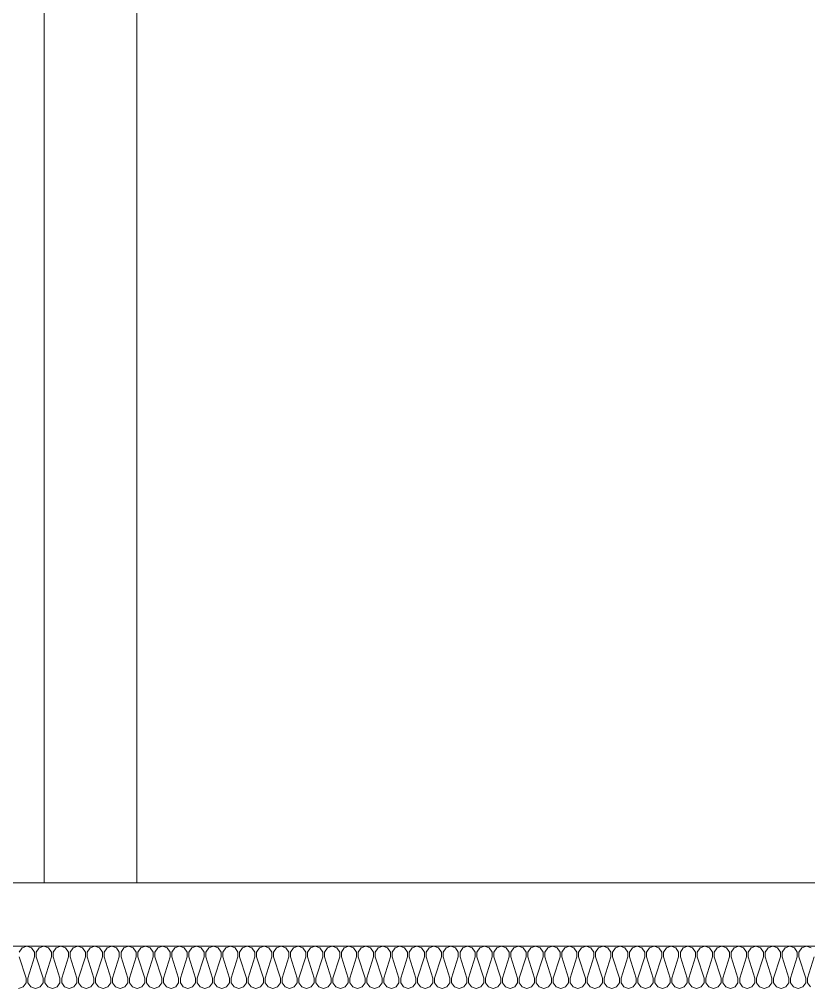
# Model space of a CAD drawing. Header units: millimetres. Extents: x 0 to 420000, y 0 to 297000.
# Drawn here: x 252895 to 254757, y 34200 to 36488 of the extents above; entities that cross this region are included whole.
import ezdxf

# ---------------------------------------------------------------- set-up
doc = ezdxf.new("R2010")
doc.units = ezdxf.units.MM
doc.linetypes.add('CEN', pattern=[62, 60, -1, 0, -1])
for name, color, linetype, lineweight in [('A-AXIS-LINE', 1, 'CEN', 15), ('A-ELEV-LIN3', 8, 'Continuous', 18), ('A-XXXX-FIN2', 6, 'Continuous', 20), ('A-XXXX-INSL2', 8, 'Continuous', 18)]:
    doc.layers.add(name, color=color, linetype=linetype, lineweight=lineweight)

# ---------------------------------------------------------------- blocks, each defined once
blk = doc.blocks.new('axis(211208)')
at = {"layer": 'A-AXIS-LINE', "ltscale": 1000}
blk.add_line((4631788.1, -431118.7), (4955413.1, -431118.7), dxfattribs=at)
blk = doc.blocks.new('지하2층')
at = {"layer": 'A-XXXX-FIN2'}
blk.add_line((4802023.8, -391118.7), (4878823.8, -391118.7), dxfattribs=at)
at = {"layer": 'A-XXXX-INSL2'}
blk.add_line((4802023.8, -391268.7), (4878923.8, -391268.7), dxfattribs=at)
for points in [[(4823203.8, -391368.7), (4823214.8, -391364.7), (4823221.8, -391354.7), (4823221.8, -391343.7), (4823205.8, -391293.7)], [(4823205.8, -391282.7), (4823212.8, -391272.7), (4823223.8, -391268.7), (4823234.8, -391272.7), (4823241.8, -391282.7), (4823241.8, -391293.7), (4823225.8, -391343.7), (4823225.8, -391354.7), (4823232.8, -391364.7), (4823243.8, -391368.7), (4823254.8, -391364.7), (4823261.8, -391354.7), (4823261.8, -391343.7), (4823245.8, -391293.7), (4823245.8, -391282.7), (4823252.8, -391272.7), (4823263.8, -391268.7), (4823274.8, -391272.7), (4823281.8, -391282.7), (4823281.8, -391293.7), (4823265.8, -391343.7), (4823265.8, -391354.7), (4823272.8, -391364.7), (4823283.8, -391368.7), (4823294.8, -391364.7), (4823301.8, -391354.7), (4823301.8, -391343.7), (4823285.8, -391293.7), (4823285.8, -391282.7), (4823292.8, -391272.7), (4823303.8, -391268.7), (4823314.8, -391272.7), (4823321.8, -391282.7), (4823321.8, -391293.7), (4823305.8, -391343.7), (4823305.8, -391354.7), (4823312.8, -391364.7), (4823323.8, -391368.7), (4823334.8, -391364.7), (4823341.8, -391354.7), (4823341.8, -391343.7), (4823325.8, -391293.7), (4823325.8, -391282.7), (4823332.8, -391272.7), (4823343.8, -391268.7), (4823354.8, -391272.7), (4823361.8, -391282.7), (4823361.8, -391293.7), (4823345.8, -391343.7), (4823345.8, -391354.7), (4823352.8, -391364.7), (4823363.8, -391368.7), (4823374.8, -391364.7), (4823381.8, -391354.7), (4823381.8, -391343.7), (4823365.8, -391293.7), (4823365.8, -391282.7), (4823372.8, -391272.7), (4823383.8, -391268.7), (4823394.8, -391272.7), (4823401.8, -391282.7), (4823401.8, -391293.7), (4823385.8, -391343.7), (4823385.8, -391354.7), (4823392.8, -391364.7), (4823403.8, -391368.7), (4823414.8, -391364.7), (4823421.8, -391354.7), (4823421.8, -391343.7), (4823405.8, -391293.7), (4823405.8, -391282.7), (4823412.8, -391272.7), (4823423.8, -391268.7), (4823434.8, -391272.7), (4823441.8, -391282.7), (4823441.8, -391293.7), (4823425.8, -391343.7), (4823425.8, -391354.7), (4823432.8, -391364.7), (4823443.8, -391368.7), (4823454.8, -391364.7), (4823461.8, -391354.7), (4823461.8, -391343.7), (4823445.8, -391293.7), (4823445.8, -391282.7), (4823452.8, -391272.7), (4823463.8, -391268.7), (4823474.8, -391272.7), (4823481.8, -391282.7), (4823481.8, -391293.7), (4823465.8, -391343.7), (4823465.8, -391354.7), (4823472.8, -391364.7), (4823483.8, -391368.7), (4823494.8, -391364.7), (4823501.8, -391354.7), (4823501.8, -391343.7), (4823485.8, -391293.7), (4823485.8, -391282.7), (4823492.8, -391272.7), (4823503.8, -391268.7), (4823514.8, -391272.7), (4823521.8, -391282.7), (4823521.8, -391293.7), (4823505.8, -391343.7), (4823505.8, -391354.7), (4823512.8, -391364.7), (4823523.8, -391368.7), (4823534.8, -391364.7), (4823541.8, -391354.7), (4823541.8, -391343.7), (4823525.8, -391293.7), (4823525.8, -391282.7), (4823532.8, -391272.7), (4823543.8, -391268.7), (4823554.8, -391272.7), (4823561.8, -391282.7), (4823561.8, -391293.7), (4823545.8, -391343.7), (4823545.8, -391354.7), (4823552.8, -391364.7), (4823563.8, -391368.7), (4823574.8, -391364.7), (4823581.8, -391354.7), (4823581.8, -391343.7), (4823565.8, -391293.7), (4823565.8, -391282.7), (4823572.8, -391272.7), (4823583.8, -391268.7), (4823594.8, -391272.7), (4823601.8, -391282.7), (4823601.8, -391293.7), (4823585.8, -391343.7), (4823585.8, -391354.7), (4823592.8, -391364.7), (4823603.8, -391368.7), (4823614.8, -391364.7), (4823621.8, -391354.7), (4823621.8, -391343.7), (4823605.8, -391293.7), (4823605.8, -391282.7), (4823612.8, -391272.7), (4823623.8, -391268.7), (4823634.8, -391272.7), (4823641.8, -391282.7), (4823641.8, -391293.7), (4823625.8, -391343.7), (4823625.8, -391354.7), (4823632.8, -391364.7), (4823643.8, -391368.7), (4823654.8, -391364.7), (4823661.8, -391354.7), (4823661.8, -391343.7), (4823645.8, -391293.7), (4823645.8, -391282.7), (4823652.8, -391272.7), (4823663.8, -391268.7), (4823674.8, -391272.7), (4823681.8, -391282.7), (4823681.8, -391293.7), (4823665.8, -391343.7), (4823665.8, -391354.7), (4823672.8, -391364.7), (4823683.8, -391368.7), (4823694.8, -391364.7), (4823701.8, -391354.7), (4823701.8, -391343.7), (4823685.8, -391293.7), (4823685.8, -391282.7), (4823692.8, -391272.7), (4823703.8, -391268.7), (4823714.8, -391272.7), (4823721.8, -391282.7), (4823721.8, -391293.7), (4823705.8, -391343.7), (4823705.8, -391354.7), (4823712.8, -391364.7), (4823723.8, -391368.7), (4823734.8, -391364.7), (4823741.8, -391354.7), (4823741.8, -391343.7), (4823725.8, -391293.7), (4823725.8, -391282.7), (4823732.8, -391272.7), (4823743.8, -391268.7), (4823754.8, -391272.7), (4823761.8, -391282.7), (4823761.8, -391293.7), (4823745.8, -391343.7), (4823745.8, -391354.7), (4823752.8, -391364.7), (4823763.8, -391368.7), (4823774.8, -391364.7), (4823781.8, -391354.7), (4823781.8, -391343.7), (4823765.8, -391293.7), (4823765.8, -391282.7), (4823772.8, -391272.7), (4823783.8, -391268.7), (4823794.8, -391272.7), (4823801.8, -391282.7), (4823801.8, -391293.7), (4823785.8, -391343.7), (4823785.8, -391354.7), (4823792.8, -391364.7), (4823803.8, -391368.7), (4823814.8, -391364.7), (4823821.8, -391354.7), (4823821.8, -391343.7), (4823805.8, -391293.7), (4823805.8, -391282.7), (4823812.8, -391272.7), (4823823.8, -391268.7), (4823834.8, -391272.7), (4823841.8, -391282.7), (4823841.8, -391293.7), (4823825.8, -391343.7), (4823825.8, -391354.7), (4823832.8, -391364.7), (4823843.8, -391368.7), (4823854.8, -391364.7), (4823861.8, -391354.7), (4823861.8, -391343.7), (4823845.8, -391293.7), (4823845.8, -391282.7), (4823852.8, -391272.7), (4823863.8, -391268.7), (4823874.8, -391272.7), (4823881.8, -391282.7), (4823881.8, -391293.7), (4823865.8, -391343.7), (4823865.8, -391354.7), (4823872.8, -391364.7), (4823883.8, -391368.7), (4823894.8, -391364.7), (4823901.8, -391354.7), (4823901.8, -391343.7), (4823885.8, -391293.7), (4823885.8, -391282.7), (4823892.8, -391272.7), (4823903.8, -391268.7), (4823914.8, -391272.7), (4823921.8, -391282.7), (4823921.8, -391293.7), (4823905.8, -391343.7), (4823905.8, -391354.7), (4823912.8, -391364.7), (4823923.8, -391368.7), (4823934.8, -391364.7), (4823941.8, -391354.7), (4823941.8, -391343.7), (4823925.8, -391293.7), (4823925.8, -391282.7), (4823932.8, -391272.7), (4823943.8, -391268.7), (4823954.8, -391272.7), (4823961.8, -391282.7), (4823961.8, -391293.7), (4823945.8, -391343.7), (4823945.8, -391354.7), (4823952.8, -391364.7), (4823963.8, -391368.7), (4823974.8, -391364.7), (4823981.8, -391354.7), (4823981.8, -391343.7), (4823965.8, -391293.7), (4823965.8, -391282.7), (4823972.8, -391272.7), (4823983.8, -391268.7), (4823994.8, -391272.7), (4824001.8, -391282.7), (4824001.8, -391293.7), (4823985.8, -391343.7), (4823985.8, -391354.7), (4823992.8, -391364.7), (4824003.8, -391368.7), (4824014.8, -391364.7), (4824021.8, -391354.7), (4824021.8, -391343.7), (4824005.8, -391293.7), (4824005.8, -391282.7), (4824012.8, -391272.7), (4824023.8, -391268.7), (4824034.8, -391272.7), (4824041.8, -391282.7), (4824041.8, -391293.7), (4824025.8, -391343.7), (4824025.8, -391354.7), (4824032.8, -391364.7), (4824043.8, -391368.7), (4824054.8, -391364.7), (4824061.8, -391354.7), (4824061.8, -391343.7), (4824045.8, -391293.7), (4824045.8, -391282.7), (4824052.8, -391272.7), (4824063.8, -391268.7), (4824074.8, -391272.7), (4824081.8, -391282.7), (4824081.8, -391293.7), (4824065.8, -391343.7), (4824065.8, -391354.7), (4824072.8, -391364.7), (4824083.8, -391368.7), (4824094.8, -391364.7), (4824101.8, -391354.7), (4824101.8, -391343.7), (4824085.8, -391293.7), (4824085.8, -391282.7), (4824092.8, -391272.7), (4824103.8, -391268.7), (4824114.8, -391272.7), (4824121.8, -391282.7), (4824121.8, -391293.7), (4824105.8, -391343.7), (4824105.8, -391354.7), (4824112.8, -391364.7), (4824123.8, -391368.7), (4824134.8, -391364.7), (4824141.8, -391354.7), (4824141.8, -391343.7), (4824125.8, -391293.7), (4824125.8, -391282.7), (4824132.8, -391272.7), (4824143.8, -391268.7), (4824154.8, -391272.7), (4824161.8, -391282.7), (4824161.8, -391293.7), (4824145.8, -391343.7), (4824145.8, -391354.7), (4824152.8, -391364.7), (4824163.8, -391368.7), (4824174.8, -391364.7), (4824181.8, -391354.7), (4824181.8, -391343.7), (4824165.8, -391293.7), (4824165.8, -391282.7), (4824172.8, -391272.7), (4824183.8, -391268.7), (4824194.8, -391272.7), (4824201.8, -391282.7), (4824201.8, -391293.7), (4824185.8, -391343.7), (4824185.8, -391354.7), (4824192.8, -391364.7), (4824203.8, -391368.7), (4824214.8, -391364.7), (4824221.8, -391354.7), (4824221.8, -391343.7), (4824205.8, -391293.7), (4824205.8, -391282.7), (4824212.8, -391272.7), (4824223.8, -391268.7), (4824234.8, -391272.7), (4824241.8, -391282.7), (4824241.8, -391293.7), (4824225.8, -391343.7), (4824225.8, -391354.7), (4824232.8, -391364.7), (4824243.8, -391368.7), (4824254.8, -391364.7), (4824261.8, -391354.7), (4824261.8, -391343.7), (4824245.8, -391293.7), (4824245.8, -391282.7), (4824252.8, -391272.7), (4824263.8, -391268.7), (4824274.8, -391272.7), (4824281.8, -391282.7), (4824281.8, -391293.7), (4824265.8, -391343.7), (4824265.8, -391354.7), (4824272.8, -391364.7), (4824283.8, -391368.7), (4824294.8, -391364.7), (4824301.8, -391354.7), (4824301.8, -391343.7), (4824285.8, -391293.7), (4824285.8, -391282.7), (4824292.8, -391272.7), (4824303.8, -391268.7), (4824314.8, -391272.7), (4824321.8, -391282.7), (4824321.8, -391293.7), (4824305.8, -391343.7), (4824305.8, -391354.7), (4824312.8, -391364.7), (4824323.8, -391368.7), (4824334.8, -391364.7), (4824341.8, -391354.7), (4824341.8, -391343.7), (4824325.8, -391293.7), (4824325.8, -391282.7), (4824332.8, -391272.7), (4824343.8, -391268.7), (4824354.8, -391272.7), (4824361.8, -391282.7), (4824361.8, -391293.7), (4824345.8, -391343.7), (4824345.8, -391354.7), (4824352.8, -391364.7), (4824363.8, -391368.7), (4824374.8, -391364.7), (4824381.8, -391354.7), (4824381.8, -391343.7), (4824365.8, -391293.7), (4824365.8, -391282.7), (4824372.8, -391272.7), (4824383.8, -391268.7), (4824394.8, -391272.7), (4824401.8, -391282.7), (4824401.8, -391293.7), (4824385.8, -391343.7), (4824385.8, -391354.7), (4824392.8, -391364.7), (4824403.8, -391368.7), (4824414.8, -391364.7), (4824421.8, -391354.7), (4824421.8, -391343.7), (4824405.8, -391293.7), (4824405.8, -391282.7), (4824412.8, -391272.7), (4824423.8, -391268.7), (4824434.8, -391272.7), (4824441.8, -391282.7), (4824441.8, -391293.7), (4824425.8, -391343.7), (4824425.8, -391354.7), (4824432.8, -391364.7), (4824443.8, -391368.7), (4824454.8, -391364.7), (4824461.8, -391354.7), (4824461.8, -391343.7), (4824445.8, -391293.7), (4824445.8, -391282.7), (4824452.8, -391272.7), (4824463.8, -391268.7), (4824474.8, -391272.7), (4824481.8, -391282.7), (4824481.8, -391293.7), (4824465.8, -391343.7), (4824465.8, -391354.7), (4824472.8, -391364.7), (4824483.8, -391368.7), (4824494.8, -391364.7), (4824501.8, -391354.7), (4824501.8, -391343.7), (4824485.8, -391293.7), (4824485.8, -391282.7), (4824492.8, -391272.7), (4824503.8, -391268.7), (4824514.8, -391272.7), (4824521.8, -391282.7), (4824521.8, -391293.7), (4824505.8, -391343.7), (4824505.8, -391354.7), (4824512.8, -391364.7), (4824523.8, -391368.7), (4824534.8, -391364.7), (4824541.8, -391354.7), (4824541.8, -391343.7), (4824525.8, -391293.7), (4824525.8, -391282.7), (4824532.8, -391272.7), (4824543.8, -391268.7), (4824554.8, -391272.7), (4824561.8, -391282.7), (4824561.8, -391293.7), (4824545.8, -391343.7), (4824545.8, -391354.7), (4824552.8, -391364.7), (4824563.8, -391368.7), (4824574.8, -391364.7), (4824581.8, -391354.7), (4824581.8, -391343.7), (4824565.8, -391293.7), (4824565.8, -391282.7), (4824572.8, -391272.7), (4824583.8, -391268.7), (4824594.8, -391272.7), (4824601.8, -391282.7), (4824601.8, -391293.7), (4824585.8, -391343.7), (4824585.8, -391354.7), (4824592.8, -391364.7), (4824603.8, -391368.7), (4824614.8, -391364.7), (4824621.8, -391354.7), (4824621.8, -391343.7), (4824605.8, -391293.7), (4824605.8, -391282.7), (4824612.8, -391272.7), (4824623.8, -391268.7), (4824634.8, -391272.7), (4824641.8, -391282.7), (4824641.8, -391293.7), (4824625.8, -391343.7), (4824625.8, -391354.7), (4824632.8, -391364.7), (4824643.8, -391368.7), (4824654.8, -391364.7), (4824661.8, -391354.7), (4824661.8, -391343.7), (4824645.8, -391293.7), (4824645.8, -391282.7), (4824652.8, -391272.7), (4824663.8, -391268.7), (4824674.8, -391272.7), (4824681.8, -391282.7), (4824681.8, -391293.7), (4824665.8, -391343.7), (4824665.8, -391354.7), (4824672.8, -391364.7), (4824683.8, -391368.7), (4824694.8, -391364.7), (4824701.8, -391354.7), (4824701.8, -391343.7), (4824685.8, -391293.7), (4824685.8, -391282.7), (4824692.8, -391272.7), (4824703.8, -391268.7), (4824714.8, -391272.7), (4824721.8, -391282.7), (4824721.8, -391293.7), (4824705.8, -391343.7), (4824705.8, -391354.7), (4824712.8, -391364.7), (4824723.8, -391368.7), (4824734.8, -391364.7), (4824741.8, -391354.7), (4824741.8, -391343.7), (4824725.8, -391293.7), (4824725.8, -391282.7), (4824732.8, -391272.7), (4824743.8, -391268.7), (4824754.8, -391272.7), (4824761.8, -391282.7), (4824761.8, -391293.7), (4824745.8, -391343.7), (4824745.8, -391354.7), (4824752.8, -391364.7), (4824763.8, -391368.7), (4824774.8, -391364.7), (4824781.8, -391354.7), (4824781.8, -391343.7), (4824765.8, -391293.7), (4824765.8, -391282.7), (4824772.8, -391272.7), (4824783.8, -391268.7), (4824794.8, -391272.7), (4824801.8, -391282.7), (4824801.8, -391293.7), (4824785.8, -391343.7), (4824785.8, -391354.7), (4824792.8, -391364.7), (4824803.8, -391368.7), (4824814.8, -391364.7), (4824821.8, -391354.7), (4824821.8, -391343.7), (4824805.8, -391293.7), (4824805.8, -391282.7), (4824812.8, -391272.7), (4824823.8, -391268.7), (4824834.8, -391272.7), (4824841.8, -391282.7), (4824841.8, -391293.7), (4824825.8, -391343.7), (4824825.8, -391354.7), (4824832.8, -391364.7), (4824843.8, -391368.7), (4824854.8, -391364.7), (4824861.8, -391354.7), (4824861.8, -391343.7), (4824845.8, -391293.7), (4824845.8, -391282.7), (4824852.8, -391272.7), (4824863.8, -391268.7), (4824874.8, -391272.7), (4824881.8, -391282.7), (4824881.8, -391293.7), (4824865.8, -391343.7), (4824865.8, -391354.7), (4824872.8, -391364.7), (4824883.8, -391368.7), (4824894.8, -391364.7), (4824901.8, -391354.7), (4824901.8, -391343.7), (4824885.8, -391293.7), (4824885.8, -391282.7), (4824892.8, -391272.7), (4824903.8, -391268.7), (4824914.8, -391272.7), (4824921.8, -391282.7), (4824921.8, -391293.7), (4824905.8, -391343.7), (4824905.8, -391354.7), (4824912.8, -391364.7), (4824923.8, -391368.7), (4824934.8, -391364.7), (4824941.8, -391354.7), (4824941.8, -391343.7), (4824925.8, -391293.7), (4824925.8, -391282.7), (4824932.8, -391272.7), (4824943.8, -391268.7), (4824954.8, -391272.7), (4824961.8, -391282.7), (4824961.8, -391293.7), (4824945.8, -391343.7), (4824945.8, -391354.7), (4824952.8, -391364.7), (4824963.8, -391368.7), (4824974.8, -391364.7), (4824981.8, -391354.7), (4824981.8, -391343.7), (4824965.8, -391293.7), (4824965.8, -391282.7), (4824972.8, -391272.7), (4824983.8, -391268.7), (4824994.8, -391272.7), (4825001.8, -391282.7), (4825001.8, -391293.7), (4824985.8, -391343.7), (4824985.8, -391354.7), (4824992.8, -391364.7), (4825003.8, -391368.7), (4825014.8, -391364.7), (4825021.8, -391354.7), (4825021.8, -391343.7), (4825005.8, -391293.7), (4825005.8, -391282.7), (4825012.8, -391272.7), (4825023.8, -391268.7), (4825034.8, -391272.7), (4825041.8, -391282.7), (4825041.8, -391293.7), (4825025.8, -391343.7), (4825025.8, -391354.7), (4825032.8, -391364.7), (4825043.8, -391368.7), (4825054.8, -391364.7), (4825061.8, -391354.7), (4825061.8, -391343.7), (4825045.8, -391293.7), (4825045.8, -391282.7), (4825052.8, -391272.7), (4825063.8, -391268.7), (4825074.8, -391272.7)], [(4825081.8, -391293.7), (4825065.8, -391343.7), (4825065.8, -391354.7), (4825072.8, -391364.7)]]:
    blk.add_lwpolyline(points, dxfattribs=at)
blk = doc.blocks.new('냉동층(220321)')
at = {"layer": 'A-ELEV-LIN3'}
for p, q in [((4823264.8, -408118.7), (4823264.8, -411118.7)), ((4823482.8, -408118.7), (4823482.8, -411118.7))]:
    blk.add_line(p, q, dxfattribs=at)

msp = doc.modelspace()

# ---------------------------------------------------------------- block references
for name, p in [('냉동층(220321)', (-4570311.3, 445568.7)), ('지하2층', (-4570311.3, 425568.7))]:
    msp.add_blockref(name, p)
at = {"layer": 'A-AXIS-LINE'}
msp.add_blockref('axis(211208)', (-4581588.1, 465568.7), dxfattribs=at)

doc.saveas('drawing.dxf')
